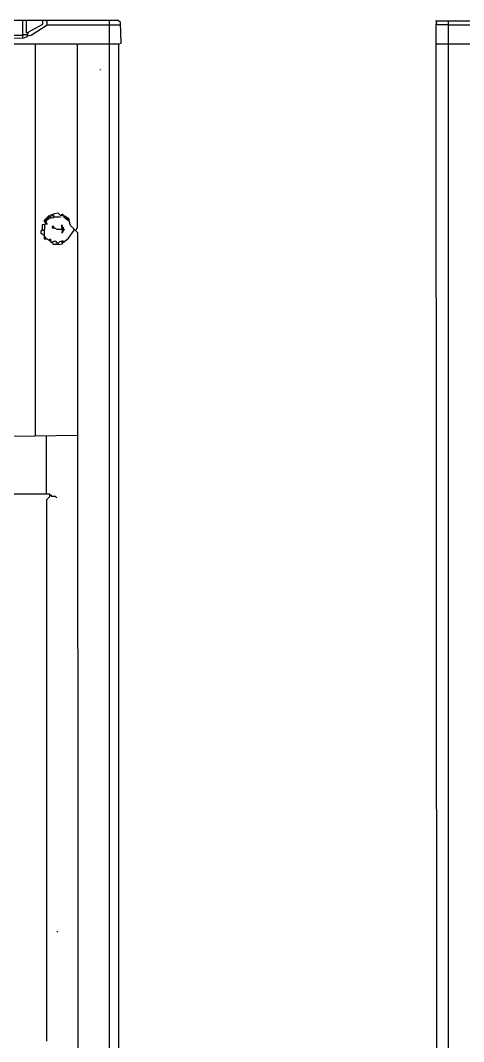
# Model space of a CAD drawing. Extents: x 3792242 to 5145247, y -1546315 to -1031918.
# Drawn here: x 3900629 to 3901056, y -1488405 to -1487421 of the extents above; entities that cross this region are included whole.
import ezdxf

# ---------------------------------------------------------------- set-up
doc = ezdxf.new("R2010")
doc.units = 0
doc.header["$MEASUREMENT"] = 0
doc.layers.add('ZZ-chladenie', color=133, linetype='CONTINUOUS')

msp = doc.modelspace()

# ---------------------------------------------------------------- linework, layer by layer
at = {"layer": 'ZZ-chladenie'}
for p, q in [((3900723.136, -1487420.766), (3899793.238, -1487421.473)), ((3900631.277, -1487437.018), (3900631.277, -1487420.766)), ((3900634.81, -1487432.779), (3900634.81, -1487420.766)), ((3900636.223, -1487432.072), (3900650.355, -1487424.299)), ((3900639.05, -1487434.899), (3900654.595, -1487425.006)), ((3900650.355, -1487421.473), (3900650.355, -1487420.766)), ((3900650.355, -1487424.299), (3900650.355, -1487421.473)), ((3900654.595, -1487422.179), (3900653.888, -1487421.473)), ((3900653.888, -1487421.473), (3900653.888, -1487422.179)), ((3900654.595, -1487425.006), (3900654.595, -1487422.179)), ((3900654.595, -1487425.006), (3900714.657, -1487425.006)), ((3900714.657, -1489110.27), (3900714.657, -1487420.766)), ((3900714.657, -1487425.006), (3900725.256, -1487425.006)), ((3900725.256, -1487422.886), (3900723.136, -1487420.766)), ((3900725.963, -1487442.671), (3900725.256, -1487422.886)), ((3901031.149, -1487421.473), (3901029.029, -1487421.473)), ((3901030.443, -1487422.179), (3901029.736, -1487421.473)), ((3901029.736, -1487424.299), (3901030.443, -1487422.179)), ((3901029.736, -1487441.965), (3901029.736, -1487424.299)), ((3901031.149, -1487425.006), (3901030.443, -1487424.299)), ((3901030.443, -1487424.299), (3901031.149, -1487424.299)), ((3901961.047, -1487420.766), (3901031.149, -1487421.473)), ((3901041.748, -1487425.006), (3901031.149, -1487425.006)), ((3901041.748, -1489110.27), (3901041.748, -1487420.766)), ((3901041.748, -1487425.006), (3901101.81, -1487425.006)), ((3899887.217, -1487434.899), (3900631.277, -1487434.899)), ((3899887.217, -1487437.018), (3900631.277, -1487437.725)), ((3900631.277, -1487434.899), (3900631.984, -1487434.192)), ((3900631.277, -1487437.725), (3900635.517, -1487436.312)), ((3900631.984, -1487434.192), (3900635.517, -1487434.192)), ((3900635.517, -1487432.779), (3900634.81, -1487432.779)), ((3900635.517, -1487436.312), (3900636.223, -1487432.072)), ((3900635.517, -1487435.605), (3900639.05, -1487434.899)), ((3899874.498, -1487443.378), (3900683.566, -1487443.378)), ((3900643.289, -1487820.707), (3900643.289, -1487443.378)), ((3900683.566, -1487443.378), (3900683.566, -1487620.737)), ((3900684.272, -1487444.084), (3900683.566, -1487444.084)), ((3900684.272, -1487444.084), (3900684.979, -1487443.378)), ((3900684.979, -1487443.378), (3900714.657, -1487443.378)), ((3900714.657, -1487443.378), (3900723.843, -1487443.378)), ((3900723.843, -1487443.378), (3900725.963, -1487442.671)), ((3900723.843, -1489110.27), (3900723.843, -1487443.378)), ((3901031.149, -1489109.563), (3901029.736, -1487441.965)), ((3901030.443, -1487443.378), (3901029.736, -1487442.671)), ((3901030.443, -1487443.378), (3901041.748, -1487443.378)), ((3901041.748, -1487443.378), (3901071.426, -1487443.378)), ((3900706.177, -1487468.816), (3900706.177, -1487468.109)), ((3900656.009, -1487609.431), (3900651.768, -1487613.671)), ((3900651.768, -1487613.671), (3900651.768, -1487615.084)), ((3900651.768, -1487615.084), (3900653.182, -1487615.084)), ((3900652.475, -1487613.671), (3900653.182, -1487612.964)), ((3900653.182, -1487614.377), (3900652.475, -1487613.671)), ((3900653.182, -1487615.084), (3900656.009, -1487611.551)), ((3900653.182, -1487612.964), (3900653.182, -1487612.258)), ((3900653.182, -1487612.258), (3900653.888, -1487612.258)), ((3900653.182, -1487615.084), (3900653.888, -1487614.377)), ((3900653.182, -1487616.497), (3900653.182, -1487615.084)), ((3900653.182, -1487615.084), (3900654.595, -1487617.204)), ((3900653.888, -1487612.258), (3900654.595, -1487611.551)), ((3900653.888, -1487613.671), (3900654.595, -1487612.964)), ((3900653.888, -1487614.377), (3900653.888, -1487613.671)), ((3900654.595, -1487611.551), (3900655.302, -1487610.844)), ((3900654.595, -1487612.964), (3900655.302, -1487612.258)), ((3900655.302, -1487610.844), (3900655.302, -1487610.138)), ((3900655.302, -1487610.138), (3900656.009, -1487610.138)), ((3900655.302, -1487612.258), (3900656.009, -1487612.258)), ((3900661.661, -1487607.311), (3900656.009, -1487609.431)), ((3900656.715, -1487610.844), (3900656.009, -1487610.138)), ((3900656.009, -1487611.551), (3900656.715, -1487610.844)), ((3900656.009, -1487611.551), (3900660.954, -1487610.844)), ((3900656.009, -1487612.258), (3900656.715, -1487611.551)), ((3900657.422, -1487609.431), (3900657.422, -1487608.724)), ((3900658.128, -1487610.138), (3900657.422, -1487609.431)), ((3900658.128, -1487611.551), (3900658.128, -1487610.138)), ((3900659.541, -1487609.431), (3900659.541, -1487608.018)), ((3900660.954, -1487608.724), (3900659.541, -1487609.431)), ((3900660.954, -1487610.844), (3900660.954, -1487608.724)), ((3900660.954, -1487610.138), (3900667.314, -1487610.138)), ((3900665.194, -1487606.605), (3900661.661, -1487607.311)), ((3900667.314, -1487608.724), (3900665.194, -1487606.605)), ((3900671.554, -1487609.431), (3900667.314, -1487608.724)), ((3900668.727, -1487608.018), (3900668.02, -1487608.724)), ((3900668.02, -1487608.724), (3900668.727, -1487608.724)), ((3900670.14, -1487608.018), (3900668.727, -1487608.018)), ((3900670.14, -1487609.431), (3900670.14, -1487608.018)), ((3900670.847, -1487610.844), (3900670.847, -1487609.431)), ((3900675.793, -1487614.377), (3900670.847, -1487610.844)), ((3900675.793, -1487612.258), (3900671.554, -1487609.431)), ((3900672.261, -1487610.138), (3900672.261, -1487609.431)), ((3900672.967, -1487611.551), (3900673.674, -1487610.844)), ((3900673.674, -1487612.258), (3900672.967, -1487611.551)), ((3900673.674, -1487610.844), (3900674.38, -1487611.551)), ((3900673.674, -1487612.964), (3900673.674, -1487612.258)), ((3900674.38, -1487612.964), (3900673.674, -1487612.964)), ((3900675.087, -1487611.551), (3900674.38, -1487611.551)), ((3900675.087, -1487612.258), (3900675.087, -1487611.551)), ((3900675.793, -1487612.964), (3900675.087, -1487612.258)), ((3900675.087, -1487613.671), (3900675.793, -1487612.964)), ((3900675.793, -1487614.377), (3900675.087, -1487613.671)), ((3900675.793, -1487614.377), (3900675.793, -1487612.258)), ((3900675.793, -1487614.377), (3900676.5, -1487614.377)), ((3900677.206, -1487618.617), (3900675.793, -1487614.377)), ((3900648.942, -1487623.563), (3900649.649, -1487622.857)), ((3900648.942, -1487626.39), (3900648.942, -1487623.563)), ((3900654.595, -1487617.204), (3900649.649, -1487617.91)), ((3900649.649, -1487617.91), (3900649.649, -1487622.857)), ((3900649.649, -1487622.857), (3900649.649, -1487622.15)), ((3900649.649, -1487622.857), (3900651.768, -1487622.857)), ((3900651.768, -1487622.857), (3900652.475, -1487622.15)), ((3900651.768, -1487622.857), (3900651.768, -1487631.336)), ((3900652.475, -1487617.204), (3900653.182, -1487616.497)), ((3900652.475, -1487622.15), (3900652.475, -1487617.204)), ((3900660.954, -1487619.324), (3900659.541, -1487619.324)), ((3900659.541, -1487619.324), (3900659.541, -1487620.737)), ((3900659.541, -1487620.737), (3900661.661, -1487620.737)), ((3900660.954, -1487620.737), (3900660.954, -1487619.324)), ((3900660.954, -1487620.737), (3900661.661, -1487621.444)), ((3900661.661, -1487620.737), (3900663.781, -1487622.15)), ((3900663.781, -1487622.15), (3900670.847, -1487622.15)), ((3900669.434, -1487618.617), (3900668.02, -1487618.617)), ((3900668.02, -1487618.617), (3900668.727, -1487620.031)), ((3900668.727, -1487621.444), (3900669.434, -1487618.617)), ((3900668.727, -1487620.031), (3900670.14, -1487620.031)), ((3900670.14, -1487621.444), (3900668.727, -1487621.444)), ((3900670.14, -1487624.27), (3900668.727, -1487624.27)), ((3900668.727, -1487624.27), (3900668.727, -1487625.683)), ((3900668.727, -1487625.683), (3900670.14, -1487624.976)), ((3900669.434, -1487623.563), (3900669.434, -1487622.857)), ((3900669.434, -1487622.857), (3900670.14, -1487623.563)), ((3900670.14, -1487623.563), (3900669.434, -1487623.563)), ((3900670.14, -1487620.031), (3900670.14, -1487621.444)), ((3900670.847, -1487622.15), (3900670.14, -1487624.27)), ((3900675.087, -1487630.629), (3900680.74, -1487622.857)), ((3900684.272, -1487625.683), (3900677.206, -1487618.617)), ((3900680.74, -1487622.857), (3900680.74, -1487622.15)), ((3900683.566, -1487620.737), (3900682.153, -1487622.857)), ((3900649.649, -1487626.39), (3900648.942, -1487626.39)), ((3900650.355, -1487627.097), (3900649.649, -1487626.39)), ((3900651.062, -1487627.803), (3900650.355, -1487627.097)), ((3900652.475, -1487627.803), (3900651.062, -1487627.803)), ((3900652.475, -1487629.923), (3900651.768, -1487629.923)), ((3900651.768, -1487631.336), (3900654.595, -1487631.336)), ((3900653.182, -1487629.923), (3900652.475, -1487629.923)), ((3900653.182, -1487631.336), (3900653.182, -1487629.923)), ((3900654.595, -1487631.336), (3900657.422, -1487633.456)), ((3900658.128, -1487632.042), (3900656.715, -1487632.042)), ((3900656.715, -1487632.042), (3900656.715, -1487632.749)), ((3900656.715, -1487632.749), (3900656.715, -1487633.456)), ((3900657.422, -1487633.456), (3900658.128, -1487633.456)), ((3900658.128, -1487633.456), (3900658.128, -1487632.042)), ((3900658.128, -1487633.456), (3900658.128, -1487634.869)), ((3900658.128, -1487634.869), (3900662.368, -1487633.456)), ((3900660.954, -1487636.989), (3900659.541, -1487634.869)), ((3900662.368, -1487633.456), (3900665.194, -1487636.989)), ((3900666.607, -1487634.163), (3900665.194, -1487635.576)), ((3900670.14, -1487633.456), (3900666.607, -1487634.163)), ((3900668.727, -1487634.869), (3900668.727, -1487633.456)), ((3900670.14, -1487634.869), (3900668.727, -1487634.869)), ((3900669.434, -1487636.282), (3900670.14, -1487633.456)), ((3900670.14, -1487634.869), (3900675.087, -1487630.629)), ((3900684.979, -1489110.27), (3900684.272, -1487625.683)), ((3900665.194, -1487636.989), (3900660.954, -1487636.989)), ((3900665.194, -1487636.989), (3900669.434, -1487636.282)), ((3900350.753, -1487822.121), (3900642.583, -1487821.414)), ((3900642.583, -1487821.414), (3900684.272, -1487820.707)), ((3900653.888, -1487876.53), (3900653.888, -1487821.414)), ((3900351.46, -1487877.236), (3900656.715, -1487877.236)), ((3900656.715, -1487880.062), (3900653.888, -1487882.889)), ((3900656.715, -1487877.236), (3900656.715, -1487880.062)), ((3900657.422, -1487878.649), (3900657.422, -1487877.943)), ((3900657.422, -1487877.943), (3900658.128, -1487878.649)), ((3900658.128, -1487878.649), (3900658.835, -1487879.356)), ((3900658.835, -1487879.356), (3900662.368, -1487879.356)), ((3900662.368, -1487879.356), (3900663.075, -1487880.062)), ((3900663.075, -1487880.062), (3900663.781, -1487880.769)), ((3900653.888, -1487882.889), (3900653.888, -1488405.074)), ((3900664.488, -1488299.789), (3900664.488, -1488299.082))]:
    msp.add_line(p, q, dxfattribs=at)

doc.saveas('drawing.dxf')
